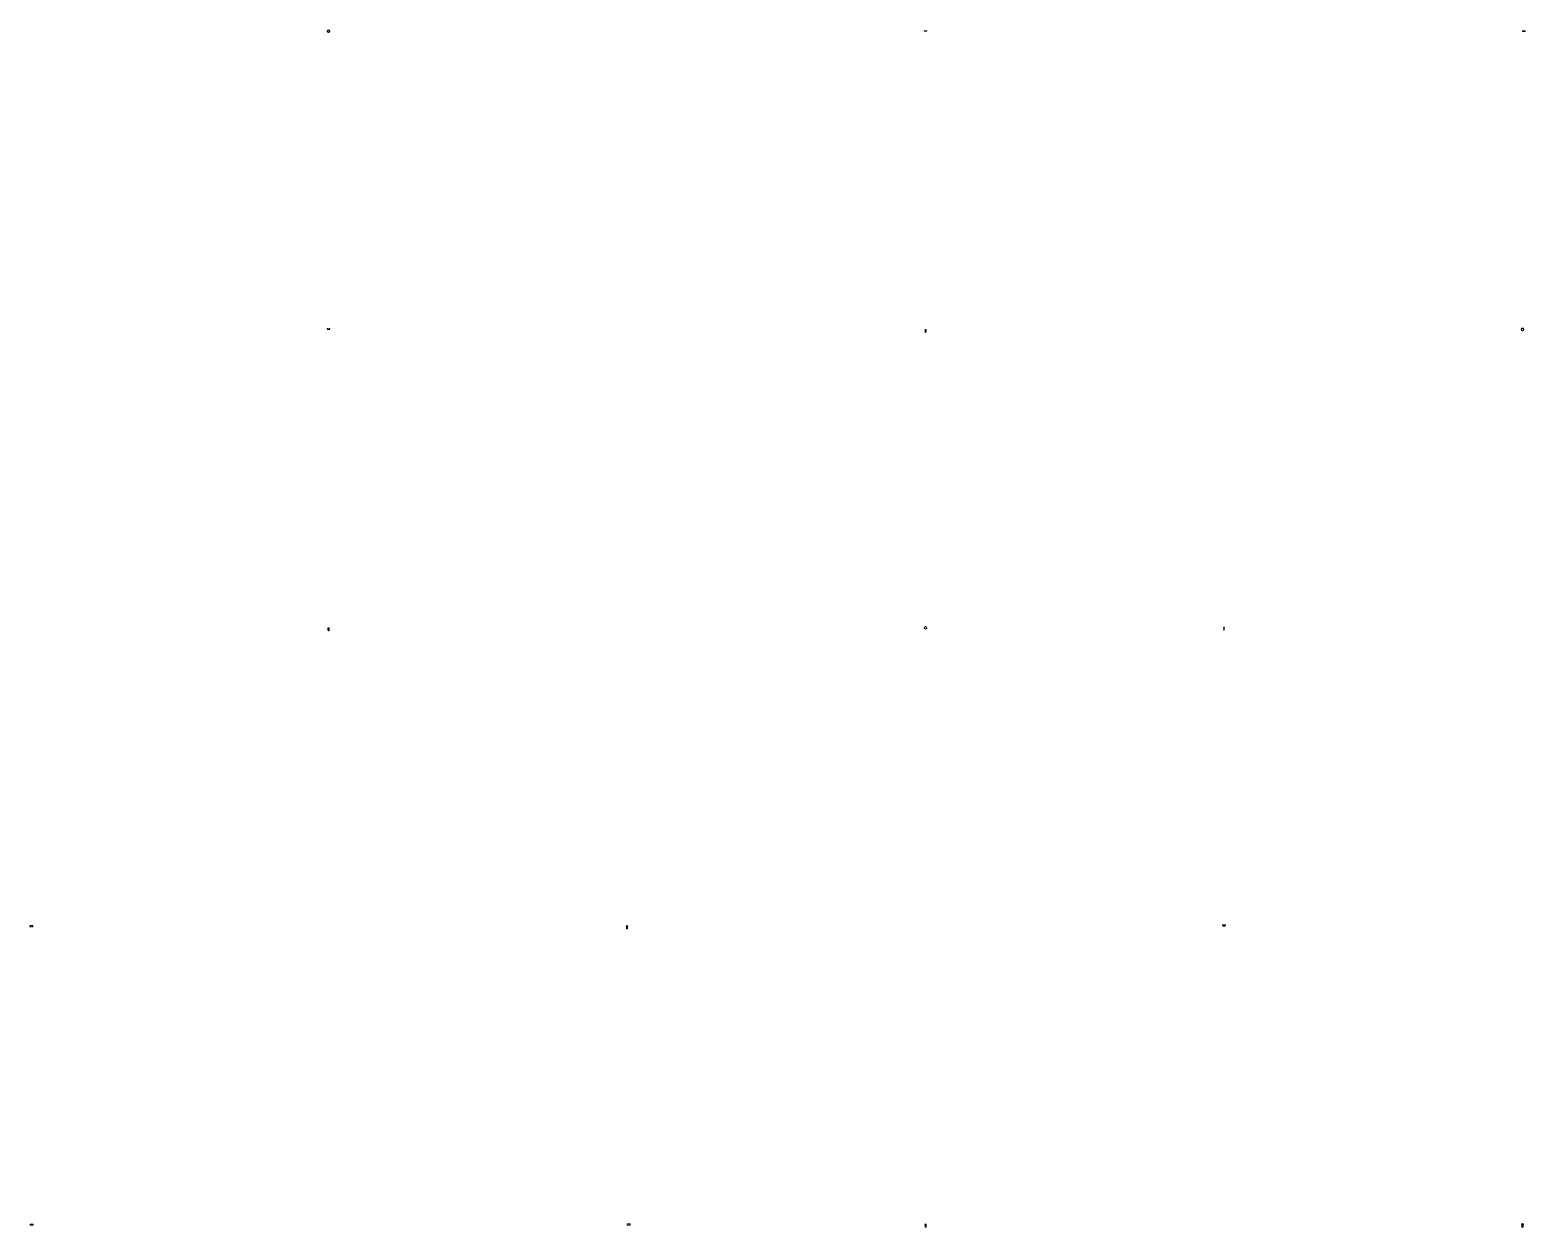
# Model space of a CAD drawing. Header units: millimetres. Extents: x 1498 to 16526, y -13525 to -1487.
import ezdxf

# ---------------------------------------------------------------- set-up
doc = ezdxf.new("R2010")
doc.units = ezdxf.units.MM
doc.header["$LTSCALE"] = 50
doc.header["$PDMODE"] = 1
doc.header["$PDSIZE"] = -2
doc.linetypes.add('ISO-12 Dashed Double-Dotted', pattern=[5.588, 3.048, -0.762, 0.127, -0.762, 0.127, -0.762])
doc.linetypes.add('VW-02 Medium Dashed', pattern=[3.527298, 2.469236, -1.058062])
for name, color, linetype, lineweight in [('pio-Hex Bolt (Metric)', 7, 'Continuous', 5), ('pio-Hole - Tapped (Inch)', 7, 'Continuous', 5), ('pio-Hole - Tapped (Metric)', 7, 'Continuous', 5), ('pio-Key', 7, 'Continuous', 5), ('pio-Keyway', 7, 'Continuous', 5), ('pio-Parallel Pin (DIN)', 7, 'Continuous', 5), ('pio-Plain Washer (Inch)', 7, 'Continuous', 5), ('pio-Plain Washer (Inch)-3D', 7, 'Continuous', 5), ('pio-Retaining Ring (ASME)', 7, 'Continuous', 5), ('pio-Retaining Ring (DIN)', 7, 'Continuous', 5), ('pio-Rivet - Small (Inch)', 7, 'Continuous', 5), ('pio-Sheet Metal Screw', 7, 'Continuous', 5), ('pio-Shoulder Screw (DIN)', 7, 'Continuous', 5), ('pio-Taper Pin (DIN)', 7, 'Continuous', 5), ('pio-Taper Pin (Inch)', 7, 'Continuous', 5), ('pio-Wing Nut - Type C (inch)', 7, 'Continuous', 5), ('pio-Wing Nut - Type C (inch)-3D', 7, 'Continuous', 5), ('pio-Wing Nut - Type D (inch)', 7, 'Continuous', 5), ('pio-Wing Nut - Type D (inch)-3D', 7, 'Continuous', 5)]:
    doc.layers.add(name, color=color, linetype=linetype, lineweight=lineweight)

# ---------------------------------------------------------------- blocks, each defined once
blk = doc.blocks.new('obj-01')
at = {"layer": 'pio-Retaining Ring (DIN)', "color": 7, "linetype": 'Continuous', "lineweight": 5, "transparency": 33554687}
blk.add_line((4, -13), (3, -11), dxfattribs=at)
at = {"layer": 'pio-Retaining Ring (DIN)', "color": 7, "linetype": 'Continuous', "lineweight": 5, "transparency": 33554687, "flags": 128}
for points in [[(-3, -11), (-4, -13), (-4, -13, -0.3226), (-13, 0, -0.414214), (0, 13, -0.414214), (13, 0, -0.3226), (4, -13), (4, -13)], [(3, -11, -0.317719), (4, -8), (4, -8, -0.317719), (7, -8, 0.406799), (10, -7, 0.149283), (12, -1, 0.414214), (0, 11, 0.414214), (-12, -1, 0.149283), (-10, -7, 0.406799), (-7, -8, -0.317719), (-4, -8, -0.317719), (-3, -11)], [(-4, -10, 0.414214), (-5, -9, 0.414214), (-6, -10, 0.414214), (-6, -11), (-6, -11, 0.414214), (-4, -10)], [(4, -10, 0.414214), (6, -11, 0.414214), (6, -10, 0.414214), (5, -9), (5, -9, 0.414214), (4, -10)]]:
    blk.add_lwpolyline(points, format="xyb", dxfattribs=at)
blk = doc.blocks.new('obj-03')
at = {"color": 255, "linetype": 'Continuous', "lineweight": 5, "transparency": 33554687}
blk.add_wipeout([(-13.4874, 2.413), (13.4874, 2.413), (13.4874, 0), (-13.4874, 0)], dxfattribs=at).dxf.layer = 'pio-Plain Washer (Inch)'
at = {"layer": 'pio-Plain Washer (Inch)', "color": 7, "linetype": 'Continuous', "lineweight": 5, "transparency": 33554687, "flags": 128}
blk.add_lwpolyline([(-13.4874, 2.413), (13.4874, 2.413), (13.4874, 0), (-13.4874, 0)], close=True, dxfattribs=at)
blk = doc.blocks.new('obj-04')
at = {"layer": 'pio-Plain Washer (Inch)-3D', "color": 7, "linetype": 'Continuous', "lineweight": 5, "transparency": 33554687}
for p in [(0, 2.413), (0, 0)]:
    blk.add_point(p, dxfattribs=at)
blk = doc.blocks.new('obj-05')
at = {"color": 255, "linetype": 'Continuous', "lineweight": 5, "transparency": 33554687}
blk.add_wipeout([(0, 4), (25, 3), (26, 3), (26, 2), (26, 1), (26, 0), (26, -1), (26, -2), (26, -3), (25, -3), (0, -4), (0, -3), (-1, -2), (-1, -1), (-1, 0), (-1, 1), (-1, 2), (0, 3)], dxfattribs=at).dxf.layer = 'pio-Taper Pin (Inch)'
at = {"layer": 'pio-Taper Pin (Inch)', "color": 7, "linetype": 'Continuous', "lineweight": 5, "transparency": 33554687}
for p, q in [((0, 4), (0, -4)), ((25, -3), (25, 3))]:
    blk.add_line(p, q, dxfattribs=at)
blk.add_open_spline([(0, 4), (13, 4), (25, 3), (27, 0), (25, -3), (13, -4), (0, -4), (-2, 0), (0, 4)], degree=2, knots=[0, 0, 0, 0.379041, 0.379041, 0.495477, 0.495477, 0.874519, 0.874519, 1, 1, 1], dxfattribs=at)
blk = doc.blocks.new('Group')
at = {"color": 255, "linetype": 'Continuous', "lineweight": 5, "transparency": 33554687}
blk.add_wipeout([(4, 0), (6, 0), (7, 0), (8, 1), (9, 1), (10, 2), (10, 3), (11, 3), (12, 4), (12, 6), (12, 7), (13, 8), (13, 9), (13, 9), (14, 10), (14, 11), (14, 12), (11, 12), (10, 12), (9, 12), (8, 11), (7, 11), (7, 10), (6, 9), (6, 9), (5, 7), (4, 3), (4, 3), (4, 3), (4, 3), (4, 3), (4, 3), (4, 3), (4, 3), (4, 3), (0, 3), (-4, 3), (-4, 3), (-4, 3), (-4, 3), (-4, 3), (-4, 3), (-4, 3), (-4, 3), (-4, 3), (-6, 9), (-6, 9), (-7, 10), (-7, 11), (-8, 11), (-9, 12), (-10, 12), (-11, 12), (-14, 12), (-14, 11), (-14, 10), (-13, 9), (-13, 9), (-13, 8), (-12, 7), (-12, 6), (-12, 4), (-11, 3), (-10, 3), (-10, 2), (-9, 1), (-8, 1), (-7, 0), (-6, 0), (-4, 0)], dxfattribs=at).dxf.layer = 'pio-Wing Nut - Type D (inch)'
at = {"layer": 'pio-Wing Nut - Type D (inch)', "color": 7, "linetype": 'Continuous', "lineweight": 5, "transparency": 33554687}
blk.add_rational_spline([(4, 0), (9, 0), (14, 9), (14, 12), (13, 12), (6, 12), (5, 5), (4, 3), (4, 3), (4, 3), (0, 3), (-4, 3), (-4, 3), (-4, 3), (-5, 5), (-6, 12), (-13, 12), (-14, 12), (-14, 9), (-9, 0), (0, 0), (4, 0)], [1, 1, 1, 1, 1, 1, 1, 1, 0.77680617967, 1, 1, 1, 0.77680617967, 1, 1, 1, 1, 1, 1, 1, 1, 1], degree=2, knots=[0, 0, 0, 0.08033, 0.16066, 0.16066, 0.19228, 0.331405, 0.397751, 0.397751, 0.402747, 0.402747, 0.528543, 0.528543, 0.533539, 0.533539, 0.599885, 0.73901, 0.77063, 0.77063, 0.85096, 0.93129, 1, 1, 1], dxfattribs=at)
blk = doc.blocks.new('obj-07')
at = {"layer": 'pio-Wing Nut - Type D (inch)', "color": 7, "transparency": 33554687}
blk.add_blockref('Group', (0, 0), dxfattribs=at)
blk = doc.blocks.new('obj-08')
at = {"layer": 'pio-Wing Nut - Type D (inch)-3D', "color": 7, "linetype": 'Continuous', "lineweight": 5, "transparency": 33554687}
blk.add_point((0, 0), dxfattribs=at)
at = {"layer": 'pio-Wing Nut - Type D (inch)-3D', "color": 0, "flags": 1}
for tag in ['instanceID', 'IFC_UUID']:
    blk.add_attdef(tag, (7486.284, -4500), '', height=0.18, dxfattribs=at)
blk = doc.blocks.new('obj-09')
at = {"color": 255, "linetype": 'Continuous', "lineweight": 5, "transparency": 33554687}
blk.add_wipeout([(-4, 0), (4, 0), (4, -25), (-4, -25)], dxfattribs=at).dxf.layer = 'pio-Hole - Tapped (Inch)'
at = {"layer": 'pio-Hole - Tapped (Inch)', "color": 7, "linetype": 'Continuous', "lineweight": 5, "transparency": 33554687, "flags": 128}
blk.add_lwpolyline([(-4, 0), (4, 0), (4, -25), (-4, -25)], close=True, dxfattribs=at)
at = {"color": 255, "linetype": 'Continuous', "lineweight": 5, "transparency": 33554687}
blk.add_wipeout([(-4, -25), (0, -28), (4, -25)], dxfattribs=at).dxf.layer = 'pio-Hole - Tapped (Inch)'
at = {"layer": 'pio-Hole - Tapped (Inch)', "color": 7, "linetype": 'VW-02 Medium Dashed', "lineweight": 5, "transparency": 33554687}
for p, q in [((-5, 0), (-5, -22)), ((5, 0), (5, -22)), ((-5, -22), (5, -22))]:
    blk.add_line(p, q, dxfattribs=at)
at = {"layer": 'pio-Hole - Tapped (Inch)', "color": 7, "linetype": 'Continuous', "lineweight": 5, "transparency": 33554687, "flags": 128}
blk.add_lwpolyline([(-4, -25), (0, -28), (4, -25), (-4, -25)], close=True, dxfattribs=at)
blk = doc.blocks.new('obj-11')
at = {"layer": 'pio-Retaining Ring (ASME)', "color": 7, "linetype": 'Continuous', "lineweight": 5, "transparency": 33554687}
blk.add_line((4, -13), (4, -11), dxfattribs=at)
at = {"layer": 'pio-Retaining Ring (ASME)', "color": 7, "linetype": 'Continuous', "lineweight": 5, "transparency": 33554687, "flags": 128}
for points in [[(-4, -11), (-4, -13), (-4, -13, -0.322583), (-14, 0, -0.414214), (0, 14, -0.414214), (14, 0, -0.322583), (4, -13), (4, -13)], [(4, -11, -0.32451), (4, -9), (4, -9, -0.32451), (7, -9, 0.388214), (9, -9, 0.178407), (12, -1, 0.414214), (0, 11, 0.414214), (-12, -1, 0.178407), (-9, -9, 0.388214), (-7, -9, -0.32451), (-4, -9, -0.32451), (-4, -11)], [(-5, -11, 0.414214), (-5, -10, 0.414214), (-6, -10, 0.414214), (-6, -11), (-6, -11, 0.414214), (-5, -11)], [(5, -11, 0.414214), (6, -11, 0.414214), (6, -10, 0.414214), (5, -10), (5, -10, 0.414214), (5, -11)]]:
    blk.add_lwpolyline(points, format="xyb", dxfattribs=at)
blk = doc.blocks.new('obj-13')
at = {"color": 255, "linetype": 'Continuous', "lineweight": 5, "transparency": 33554687}
blk.add_wipeout([(-5, 0), (5, 0), (5, -25), (-5, -25)], dxfattribs=at).dxf.layer = 'pio-Hole - Tapped (Metric)'
at = {"layer": 'pio-Hole - Tapped (Metric)', "color": 7, "linetype": 'Continuous', "lineweight": 5, "transparency": 33554687, "flags": 128}
blk.add_lwpolyline([(-5, 0), (5, 0), (5, -25), (-5, -25)], close=True, dxfattribs=at)
at = {"color": 255, "linetype": 'Continuous', "lineweight": 5, "transparency": 33554687}
blk.add_wipeout([(-5, -25), (0, -28), (5, -25)], dxfattribs=at).dxf.layer = 'pio-Hole - Tapped (Metric)'
at = {"layer": 'pio-Hole - Tapped (Metric)', "color": 7, "linetype": 'Continuous', "lineweight": 5, "transparency": 33554687}
for p, q in [((-6, 0), (-6, -20)), ((6, 0), (6, -20)), ((-6, -20), (6, -20))]:
    blk.add_line(p, q, dxfattribs=at)
at = {"layer": 'pio-Hole - Tapped (Metric)', "color": 7, "linetype": 'Continuous', "lineweight": 5, "transparency": 33554687, "flags": 128}
blk.add_lwpolyline([(-5, -25), (0, -28), (5, -25), (-5, -25)], close=True, dxfattribs=at)
blk = doc.blocks.new('obj-15')
at = {"color": 255, "linetype": 'Continuous', "lineweight": 5, "transparency": 33554687}
blk.add_wipeout([(3, 12), (5, 12), (7, 10), (9, 9), (11, 7), (12, 5), (12, 3), (13, 1), (12, -4), (11, -6), (10, -8), (8, -10), (7, -11), (4, -12), (2, -12), (-2, -12), (-4, -12), (-7, -11), (-8, -10), (-10, -8), (-11, -6), (-12, -4), (-13, 1), (-12, 3), (-12, 5), (-11, 7), (-9, 9), (-7, 10), (-5, 12), (-3, 12), (-3, 15), (3, 15)], dxfattribs=at).dxf.layer = 'pio-Keyway'
at = {"layer": 'pio-Keyway', "color": 7, "linetype": 'Continuous', "lineweight": 5, "transparency": 33554687, "flags": 128}
blk.add_lwpolyline([(3, 12, -7.872983), (-3, 12), (-3, 15), (3, 15)], format="xyb", close=True, dxfattribs=at)
blk = doc.blocks.new('Group-1')
at = {"color": 255, "linetype": 'Continuous', "lineweight": 5, "transparency": 33554687}
blk.add_wipeout([(-6, 0), (6, 0), (6, 1), (6, 2), (6, 2), (6, 3), (6, 3), (5, 3), (5, 3), (4, 4), (4, 4), (1, 4), (1, 1), (-1, 1), (-1, 4), (-4, 4), (-4, 4), (-5, 3), (-5, 3), (-6, 3), (-6, 3), (-6, 2), (-6, 2), (-6, 1)], dxfattribs=at).dxf.layer = 'pio-Sheet Metal Screw'
at = {"layer": 'pio-Sheet Metal Screw', "color": 7, "linetype": 'Continuous', "lineweight": 5, "transparency": 33554687, "flags": 128}
blk.add_lwpolyline([(-6, 0), (6, 0), (6, 1, 0.414214), (4, 4), (1, 4), (1, 1), (-1, 1), (-1, 4), (-4, 4, 0.414214), (-6, 1)], format="xyb", close=True, dxfattribs=at)
blk = doc.blocks.new('Group-2')
at = {"color": 255, "linetype": 'ISO-12 Dashed Double-Dotted', "lineweight": 5, "transparency": 33554687}
blk.add_wipeout([(3, 0), (3, -18), (0, -25), (0, -25), (0, -25), (0, -25), (0, -25), (0, -25), (0, -25), (0, -25), (0, -25), (0, -25), (0, -25), (0, -25), (0, -25), (0, -25), (0, -25), (0, -25), (0, -25), (0, -25), (0, -25), (-3, -18), (-3, 0)], dxfattribs=at).dxf.layer = 'pio-Sheet Metal Screw'
at = {"layer": 'pio-Sheet Metal Screw', "color": 7, "linetype": 'ISO-12 Dashed Double-Dotted', "lineweight": 5, "transparency": 33554687}
blk.add_line((-3, -3), (3, -1), dxfattribs=at)
at = {"layer": 'pio-Sheet Metal Screw', "color": 7, "linetype": 'ISO-12 Dashed Double-Dotted', "lineweight": 5, "transparency": 33554687, "flags": 128}
blk.add_lwpolyline([(3, 0), (3, -18), (0, -25, -0.303347), (0, -25), (0, -25, -0.303347), (0, -25), (-3, -18), (-3, 0)], format="xyb", close=True, dxfattribs=at)
at = {"layer": 'pio-Sheet Metal Screw', "color": 7, "transparency": 33554687}
blk.add_blockref('Group-1', (0, 0), dxfattribs=at)
blk = doc.blocks.new('obj-16')
at = {"layer": 'pio-Sheet Metal Screw', "color": 7, "transparency": 33554687}
blk.add_blockref('Group-2', (0, 0), dxfattribs=at)
blk = doc.blocks.new('Group-3')
at = {"color": 255, "linetype": 'Continuous', "lineweight": 5, "transparency": 33554687}
blk.add_wipeout([(0, 6), (2, 6), (26, 6), (26, 5), (27, 4), (27, 4), (27, 3), (27, 2), (28, 2), (28, 1), (28, 0), (28, -1), (28, -2), (27, -2), (27, -3), (27, -4), (27, -4), (26, -5), (26, -6), (2, -6), (0, -6), (0, -5), (-1, -4), (-1, -4), (-1, -3), (-1, -2), (-2, -1), (-2, -1), (-2, 0), (-2, 1), (-2, 1), (-1, 2), (-1, 3), (-1, 4), (-1, 4), (0, 5)], dxfattribs=at).dxf.layer = 'pio-Parallel Pin (DIN)'
at = {"layer": 'pio-Parallel Pin (DIN)', "color": 7, "linetype": 'Continuous', "lineweight": 5, "transparency": 33554687}
for p, q in [((0, 6), (0, -6)), ((2, 6), (2, -6)), ((26, 6), (26, -6))]:
    blk.add_line(p, q, dxfattribs=at)
blk.add_open_spline([(0, 6), (1, 6), (2, 6), (14, 6), (26, 6), (29, 0), (26, -6), (14, -6), (2, -6), (1, -6), (0, -6), (-3, 0), (0, 6)], degree=2, knots=[0, 0, 0, 0.028196, 0.028196, 0.330525, 0.330525, 0.503285, 0.503285, 0.805614, 0.805614, 0.83381, 0.83381, 1, 1, 1], dxfattribs=at)
blk = doc.blocks.new('obj-18')
at = {"layer": 'pio-Parallel Pin (DIN)', "color": 7, "transparency": 33554687}
blk.add_blockref('Group-3', (0, 0), dxfattribs=at)
blk = doc.blocks.new('Group-4')
at = {"color": 255, "linetype": 'Continuous', "lineweight": 5, "transparency": 33554687}
blk.add_wipeout([(-8, 0), (-8, 5), (-6, 5), (6, 5), (8, 5), (8, 0)], dxfattribs=at).dxf.layer = 'pio-Shoulder Screw (DIN)'
at = {"layer": 'pio-Shoulder Screw (DIN)', "color": 7, "linetype": 'Continuous', "lineweight": 5, "transparency": 33554687}
for p, q in [((-4, 5), (-4, 0)), ((4, 0), (4, 5))]:
    blk.add_line(p, q, dxfattribs=at)
at = {"layer": 'pio-Shoulder Screw (DIN)', "color": 7, "linetype": 'Continuous', "lineweight": 5, "transparency": 33554687, "flags": 128}
blk.add_lwpolyline([(-8, 0), (-8, 5), (-6, 5), (6, 5), (8, 5), (8, 0)], close=True, dxfattribs=at)
at = {"layer": 'pio-Shoulder Screw (DIN)', "color": 7, "linetype": 'Continuous', "lineweight": 5, "transparency": 33554687}
blk.add_open_spline([(-8, 5), (-6, 6), (-4, 5), (0, 6), (4, 5), (6, 6), (8, 5)], degree=2, knots=[0, 0, 0, 0.264483, 0.264483, 0.735517, 0.735517, 1, 1, 1], dxfattribs=at)
at = {"color": 255, "linetype": 'Continuous', "lineweight": 5, "transparency": 33554687}
blk.add_wipeout([(-4, 0), (-4, -8), (-4, -8), (4, -8), (4, -8), (4, 0)], dxfattribs=at).dxf.layer = 'pio-Shoulder Screw (DIN)'
at = {"layer": 'pio-Shoulder Screw (DIN)', "color": 7, "linetype": 'Continuous', "lineweight": 5, "transparency": 33554687}
blk.add_line((-4, -8), (4, -8), dxfattribs=at)
at = {"layer": 'pio-Shoulder Screw (DIN)', "color": 7, "linetype": 'Continuous', "lineweight": 5, "transparency": 33554687, "flags": 128}
blk.add_lwpolyline([(-4, 0), (-4, 0), (4, 0), (4, 0)], dxfattribs=at)
blk.add_lwpolyline([(-4, 0), (-4, -8), (-4, -8), (4, -8), (4, -8), (4, 0)], close=True, dxfattribs=at)
at = {"color": 255, "linetype": 'Continuous', "lineweight": 5, "transparency": 33554687}
blk.add_wipeout([(-3, -8), (3, -8), (3, -12), (-3, -12)], dxfattribs=at).dxf.layer = 'pio-Shoulder Screw (DIN)'
at = {"layer": 'pio-Shoulder Screw (DIN)', "color": 7, "linetype": 'Continuous', "lineweight": 5, "transparency": 33554687, "flags": 128}
blk.add_lwpolyline([(-3, -8), (3, -8), (3, -12), (-3, -12)], close=True, dxfattribs=at)
at = {"color": 255, "linetype": 'Continuous', "lineweight": 5, "transparency": 33554687}
blk.add_wipeout([(-3, -12), (-4, -12), (-4, -24), (-3, -25), (3, -25), (4, -24), (4, -12), (3, -12)], dxfattribs=at).dxf.layer = 'pio-Shoulder Screw (DIN)'
at = {"layer": 'pio-Shoulder Screw (DIN)', "color": 7, "linetype": 'Continuous', "lineweight": 5, "transparency": 33554687}
for p, q in [((4, -12), (-4, -12)), ((-4, -24), (4, -24)), ((-3, -25), (-3, -12)), ((3, -25), (3, -12))]:
    blk.add_line(p, q, dxfattribs=at)
at = {"layer": 'pio-Shoulder Screw (DIN)', "color": 7, "linetype": 'Continuous', "lineweight": 5, "transparency": 33554687, "flags": 128}
blk.add_lwpolyline([(-3, -12), (-4, -12), (-4, -24), (-3, -25), (3, -25), (4, -24), (4, -12), (3, -12)], close=True, dxfattribs=at)
blk = doc.blocks.new('obj-20')
at = {"layer": 'pio-Shoulder Screw (DIN)', "color": 7, "transparency": 33554687}
blk.add_blockref('Group-4', (0, 0), dxfattribs=at)
blk = doc.blocks.new('Group-6')
at = {"color": 255, "linetype": 'Continuous', "lineweight": 5, "transparency": 33554687}
blk.add_wipeout([(6, 1), (7, 1), (8, 2), (9, 2), (10, 3), (11, 4), (12, 5), (12, 5), (13, 6), (14, 7), (14, 8), (14, 9), (15, 9), (15, 10), (15, 11), (15, 11), (15, 11), (15, 12), (15, 12), (15, 13), (15, 13), (15, 13), (14, 14), (14, 14), (13, 14), (13, 15), (12, 15), (12, 15), (11, 16), (11, 16), (11, 16), (10, 16), (10, 16), (10, 16), (9, 16), (9, 16), (9, 15), (8, 15), (8, 14), (8, 14), (7, 13), (7, 12), (7, 12), (6, 11), (6, 10), (6, 9), (5, 8), (5, 7), (5, 7)], dxfattribs=at).dxf.layer = 'pio-Wing Nut - Type C (inch)'
at = {"layer": 'pio-Wing Nut - Type C (inch)', "color": 7, "linetype": 'Continuous', "lineweight": 5, "transparency": 33554687}
blk.add_open_spline([(6, 1), (10, 3), (15, 10), (15, 13), (11, 16), (9, 16), (6, 10), (5, 7)], degree=2, dxfattribs=at)
at = {"color": 255, "linetype": 'Continuous', "lineweight": 5, "transparency": 33554687}
blk.add_wipeout([(-6, 1), (-7, 1), (-8, 2), (-9, 2), (-10, 3), (-11, 4), (-12, 5), (-12, 5), (-13, 6), (-14, 7), (-14, 8), (-14, 9), (-15, 9), (-15, 10), (-15, 11), (-15, 11), (-15, 11), (-15, 12), (-15, 12), (-15, 13), (-15, 13), (-15, 13), (-14, 14), (-14, 14), (-13, 14), (-13, 15), (-12, 15), (-12, 15), (-11, 16), (-11, 16), (-11, 16), (-10, 16), (-10, 16), (-10, 16), (-9, 16), (-9, 16), (-9, 15), (-8, 15), (-8, 14), (-8, 14), (-7, 13), (-7, 12), (-7, 12), (-6, 11), (-6, 10), (-6, 9), (-5, 8), (-5, 7), (-5, 7)], dxfattribs=at).dxf.layer = 'pio-Wing Nut - Type C (inch)'
at = {"layer": 'pio-Wing Nut - Type C (inch)', "color": 7, "linetype": 'Continuous', "lineweight": 5, "transparency": 33554687}
for points in [[(-6, 1), (-10, 3), (-15, 10), (-15, 13), (-11, 16), (-9, 16), (-6, 10), (-5, 7)], [(-7, 5), (-7, 3), (-10, 4), (-14, 10), (-14, 12), (-11, 14), (-9, 14), (-7, 9), (-6, 7), (-7, 5)], [(7, 5), (7, 3), (10, 4), (14, 10), (14, 12), (11, 14), (9, 14), (7, 9), (6, 7), (7, 5)]]:
    blk.add_open_spline(points, degree=2, dxfattribs=at)
at = {"color": 255, "linetype": 'Continuous', "lineweight": 5, "transparency": 33554687}
blk.add_wipeout([(-6, 1), (-5, 7), (5, 7), (6, 1)], dxfattribs=at).dxf.layer = 'pio-Wing Nut - Type C (inch)'
at = {"layer": 'pio-Wing Nut - Type C (inch)', "color": 7, "linetype": 'Continuous', "lineweight": 5, "transparency": 33554687, "flags": 128}
blk.add_lwpolyline([(-6, 1), (-5, 7), (5, 7), (6, 1)], close=True, dxfattribs=at)
at = {"color": 255, "linetype": 'Continuous', "lineweight": 5, "transparency": 33554687}
blk.add_wipeout([(6, 1), (6, 0), (-6, 0), (-6, 1)], dxfattribs=at).dxf.layer = 'pio-Wing Nut - Type C (inch)'
at = {"layer": 'pio-Wing Nut - Type C (inch)', "color": 7, "linetype": 'Continuous', "lineweight": 5, "transparency": 33554687, "flags": 128}
blk.add_lwpolyline([(6, 1), (6, 0), (-6, 0), (-6, 1)], close=True, dxfattribs=at)
blk = doc.blocks.new('obj-22')
at = {"layer": 'pio-Wing Nut - Type C (inch)', "color": 7, "transparency": 33554687}
blk.add_blockref('Group-6', (0, 0), dxfattribs=at)
blk = doc.blocks.new('obj-23')
at = {"layer": 'pio-Wing Nut - Type C (inch)-3D', "color": 7, "linetype": 'Continuous', "lineweight": 5, "transparency": 33554687}
blk.add_point((0, 0), dxfattribs=at)
at = {"layer": 'pio-Wing Nut - Type C (inch)-3D', "color": 0, "flags": 1}
for tag in ['IFC_UUID', 'instanceID']:
    blk.add_attdef(tag, (16485, -10500), '', height=0.18, dxfattribs=at)
blk = doc.blocks.new('obj-24')
at = {"color": 255, "linetype": 'Continuous', "lineweight": 5, "transparency": 33554687}
blk.add_wipeout([(0, 0), (0, 1), (0, 2), (1, 3), (1, 3), (2, 4), (3, 4), (4, 5), (5, 5), (16, 5), (27, 5), (28, 5), (29, 4), (30, 4), (30, 3), (31, 3), (31, 2), (32, 1), (32, 0), (32, -1), (31, -2), (31, -3), (30, -3), (30, -4), (29, -4), (28, -5), (27, -5), (16, -5), (5, -5), (4, -5), (3, -4), (2, -4), (1, -3), (1, -3), (0, -2), (0, -1)], dxfattribs=at).dxf.layer = 'pio-Key'
at = {"layer": 'pio-Key', "color": 7, "linetype": 'Continuous', "lineweight": 5, "transparency": 33554687, "flags": 128}
blk.add_lwpolyline([(0, 0, -0.414214), (5, 5), (27, 5, -0.414214), (32, 0, -0.414214), (27, -5), (5, -5, -0.414214)], format="xyb", close=True, dxfattribs=at)
blk = doc.blocks.new('Group-7')
at = {"color": 255, "linetype": 'Continuous', "lineweight": 5, "transparency": 33554687}
blk.add_wipeout([(30, -6), (2, -6), (1, -5), (0, -3), (0, -2), (0, 0), (0, 2), (0, 3), (1, 5), (2, 6), (30, 6), (31, 4), (32, 3), (32, 2), (32, 0), (32, -2), (32, -3), (31, -4)], dxfattribs=at).dxf.layer = 'pio-Taper Pin (DIN)'
at = {"layer": 'pio-Taper Pin (DIN)', "color": 7, "linetype": 'Continuous', "lineweight": 5, "transparency": 33554687}
for p, q in [((2, -6), (2, 6)), ((30, -6), (30, 6))]:
    blk.add_line(p, q, dxfattribs=at)
blk.add_open_spline([(30, -6), (16, -6), (2, -6), (-2, 0), (2, 6), (16, 6), (30, 6), (34, 0), (30, -6)], degree=2, knots=[0, 0, 0, 0.336746, 0.336746, 0.504325, 0.504325, 0.84107, 0.84107, 1, 1, 1], dxfattribs=at)
blk = doc.blocks.new('obj-26')
at = {"layer": 'pio-Taper Pin (DIN)', "color": 7, "transparency": 33554687}
blk.add_blockref('Group-7', (0, 0), dxfattribs=at)
blk = doc.blocks.new('Group-8')
at = {"color": 255, "linetype": 'Continuous', "lineweight": 5, "transparency": 33554687}
blk.add_wipeout([(-5, -25), (-5, 0), (5, 0), (5, -25)], dxfattribs=at).dxf.layer = 'pio-Rivet - Small (Inch)'
at = {"layer": 'pio-Rivet - Small (Inch)', "color": 7, "linetype": 'Continuous', "lineweight": 5, "transparency": 33554687}
blk.add_line((-5, -25), (-5, 0), dxfattribs=at)
at = {"layer": 'pio-Rivet - Small (Inch)', "color": 7, "linetype": 'Continuous', "lineweight": 5, "transparency": 33554687, "flags": 128}
blk.add_lwpolyline([(5, 0), (5, -25), (-5, -25)], dxfattribs=at)
at = {"color": 255, "linetype": 'Continuous', "lineweight": 5, "transparency": 33554687}
blk.add_wipeout([(-8, 0), (-8, 1), (-7, 3), (-7, 4), (-5, 5), (-4, 6), (-3, 7), (-1, 7), (0, 7), (1, 7), (3, 7), (4, 6), (5, 5), (7, 4), (7, 3), (8, 1), (8, 0)], dxfattribs=at).dxf.layer = 'pio-Rivet - Small (Inch)'
at = {"layer": 'pio-Rivet - Small (Inch)', "color": 7, "linetype": 'Continuous', "lineweight": 5, "transparency": 33554687, "flags": 128}
blk.add_lwpolyline([(-8, 0, -0.369924), (0, 7, -0.369924), (8, 0)], format="xyb", close=True, dxfattribs=at)
blk = doc.blocks.new('obj-27')
at = {"layer": 'pio-Rivet - Small (Inch)', "color": 7, "transparency": 33554687}
blk.add_blockref('Group-8', (0, 0), dxfattribs=at)
blk = doc.blocks.new('Group-9')
at = {"color": 255, "linetype": 'Continuous', "lineweight": 5, "transparency": 33554687}
blk.add_wipeout([(-6, 0), (-6, -24), (-5, -25), (5, -25), (6, -24), (6, 0)], dxfattribs=at).dxf.layer = 'pio-Hex Bolt (Metric)'
at = {"layer": 'pio-Hex Bolt (Metric)', "color": 7, "linetype": 'Continuous', "lineweight": 5, "transparency": 33554687}
for p, q in [((-5, -4), (-6, 0)), ((5, -4), (6, 0)), ((-6, -4), (6, -4)), ((-6, -24), (6, -24)), ((-5, -25), (-5, -4)), ((5, -25), (5, -4))]:
    blk.add_line(p, q, dxfattribs=at)
at = {"layer": 'pio-Hex Bolt (Metric)', "color": 7, "linetype": 'Continuous', "lineweight": 5, "transparency": 33554687, "flags": 128}
blk.add_lwpolyline([(-6, 0), (-6, -24), (-5, -25), (5, -25), (6, -24), (6, 0)], dxfattribs=at)
at = {"color": 255, "linetype": 'Continuous', "lineweight": 5, "transparency": 33554687}
blk.add_wipeout([(-10, 0), (-10, 7), (-9, 8), (9, 8), (10, 7), (10, 0)], dxfattribs=at).dxf.layer = 'pio-Hex Bolt (Metric)'
at = {"layer": 'pio-Hex Bolt (Metric)', "color": 7, "linetype": 'Continuous', "lineweight": 5, "transparency": 33554687, "flags": 128}
blk.add_lwpolyline([(-10, 0), (-10, 7), (-9, 8), (9, 8), (10, 7), (10, 0)], close=True, dxfattribs=at)
at = {"color": 255, "linetype": 'Continuous', "lineweight": 5, "transparency": 33554687}
blk.add_wipeout([(-10, 7), (-10, 7), (-9, 7), (-8, 8), (-8, 8), (-7, 8), (-6, 7), (-6, 7), (-5, 7), (-4, 7), (-3, 7), (-1, 8), (0, 8), (1, 8), (3, 7), (4, 7), (5, 7), (6, 7), (6, 7), (7, 8), (8, 8), (8, 8), (9, 7), (10, 7), (10, 7)], dxfattribs=at).dxf.layer = 'pio-Hex Bolt (Metric)'
at = {"layer": 'pio-Hex Bolt (Metric)', "color": 7, "linetype": 'Continuous', "lineweight": 5, "transparency": 33554687}
for p, q in [((-5, 7), (-5, 0)), ((5, 0), (5, 7))]:
    blk.add_line(p, q, dxfattribs=at)
blk.add_open_spline([(-10, 7), (-8, 8), (-5, 7), (0, 8), (5, 7), (8, 8), (10, 7)], degree=2, knots=[0, 0, 0, 0.264483, 0.264483, 0.735517, 0.735517, 1, 1, 1], dxfattribs=at)
blk = doc.blocks.new('obj-29')
at = {"layer": 'pio-Hex Bolt (Metric)', "color": 7, "transparency": 33554687}
blk.add_blockref('Group-9', (0, 0), dxfattribs=at)

msp = doc.modelspace()

# ---------------------------------------------------------------- block references
at = {"layer": 'pio-Hex Bolt (Metric)', "color": 7, "transparency": 33554687}
msp.add_blockref('obj-29', (16500, -13500), dxfattribs=at)
at = {"layer": 'pio-Hole - Tapped (Inch)', "color": 7, "transparency": 33554687}
msp.add_blockref('obj-09', (10500, -4500), dxfattribs=at)
at = {"layer": 'pio-Hole - Tapped (Metric)', "color": 7, "transparency": 33554687}
msp.add_blockref('obj-13', (4500, -7500), dxfattribs=at)
at = {"layer": 'pio-Key', "color": 7, "transparency": 33554687}
msp.add_blockref('obj-24', (1500, -13500), dxfattribs=at)
at = {"layer": 'pio-Keyway', "color": 7, "transparency": 33554687}
msp.add_blockref('obj-15', (10500, -7500), dxfattribs=at)
at = {"layer": 'pio-Parallel Pin (DIN)', "color": 7, "transparency": 33554687}
msp.add_blockref('obj-18', (1500, -10500), dxfattribs=at)
at = {"layer": 'pio-Plain Washer (Inch)', "color": 7, "transparency": 33554687}
msp.add_blockref('obj-03', (10500, -1500), dxfattribs=at)
at = {"layer": 'pio-Plain Washer (Inch)-3D', "color": 7, "transparency": 33554687}
msp.add_blockref('obj-04', (13500, -1500), dxfattribs=at)
at = {"layer": 'pio-Retaining Ring (ASME)', "color": 7, "transparency": 33554687}
msp.add_blockref('obj-11', (16500, -4500), dxfattribs=at)
at = {"layer": 'pio-Retaining Ring (DIN)', "color": 7, "transparency": 33554687}
msp.add_blockref('obj-01', (4500, -1500), dxfattribs=at)
at = {"layer": 'pio-Rivet - Small (Inch)', "color": 7, "transparency": 33554687}
msp.add_blockref('obj-27', (10500, -13500), dxfattribs=at)
at = {"layer": 'pio-Sheet Metal Screw', "color": 7, "transparency": 33554687}
msp.add_blockref('obj-16', (13500, -7500), dxfattribs=at)
at = {"layer": 'pio-Shoulder Screw (DIN)', "color": 7, "transparency": 33554687}
msp.add_blockref('obj-20', (7500, -10500), dxfattribs=at)
at = {"layer": 'pio-Taper Pin (DIN)', "color": 7, "transparency": 33554687}
msp.add_blockref('obj-26', (7500, -13500), dxfattribs=at)
at = {"layer": 'pio-Taper Pin (Inch)', "color": 7, "transparency": 33554687}
msp.add_blockref('obj-05', (16500, -1500), dxfattribs=at)
at = {"layer": 'pio-Wing Nut - Type C (inch)', "color": 7, "transparency": 33554687}
msp.add_blockref('obj-22', (13500, -10500), dxfattribs=at)
at = {"layer": 'pio-Wing Nut - Type C (inch)-3D', "color": 7, "transparency": 33554687}
msp.add_blockref('obj-23', (16500, -10500), dxfattribs=at)
at = {"layer": 'pio-Wing Nut - Type D (inch)', "color": 7, "transparency": 33554687}
msp.add_blockref('obj-07', (4500, -4500), dxfattribs=at)
at = {"layer": 'pio-Wing Nut - Type D (inch)-3D', "color": 7, "transparency": 33554687}
msp.add_blockref('obj-08', (7500, -4500), dxfattribs=at)

doc.saveas('drawing.dxf')
